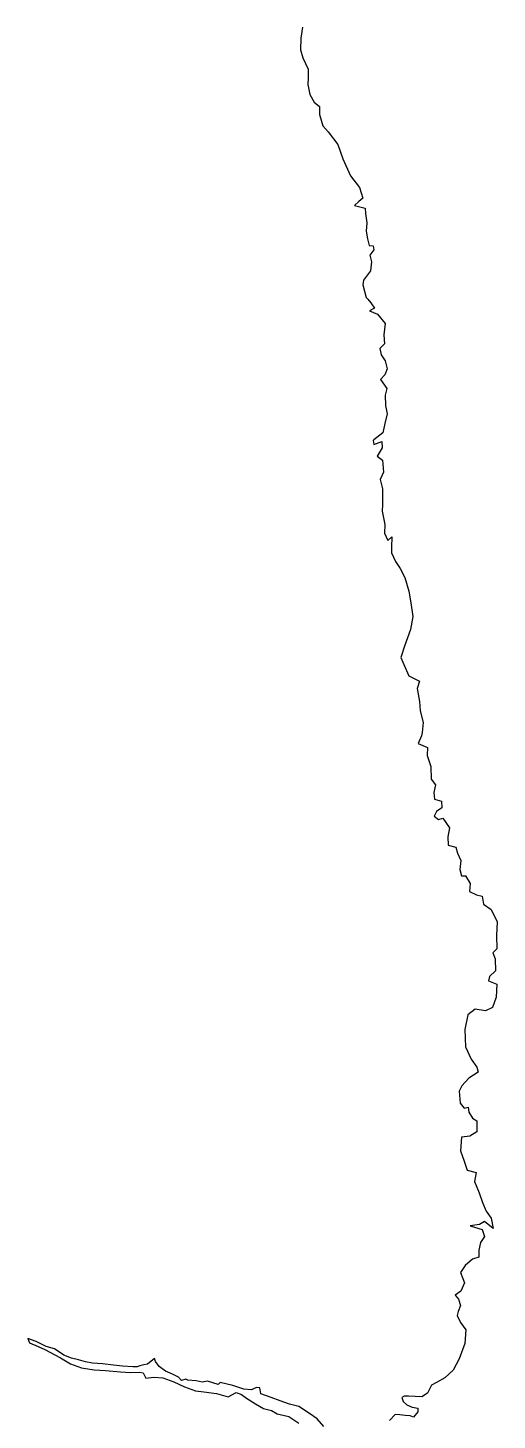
# Model space of a CAD drawing. Extents: x 283583 to 658922, y 889284 to 1241133.
# Drawn here: x 362884 to 363715, y 1122016 to 1124483 of the extents above; entities that cross this region are included whole.
import ezdxf

# ---------------------------------------------------------------- set-up
doc = ezdxf.new("R2010")
doc.units = 0
doc.header["$MEASUREMENT"] = 0
doc.layers.add('GUANACASTE', color=7, linetype='Continuous')

msp = doc.modelspace()

# ---------------------------------------------------------------- linework, layer by layer
at = {"layer": 'GUANACASTE', "color": 241, "ltscale": 0.8}
for points in [[(363369.9, 1124483.8), (363367.1, 1124464.6), (363366.5, 1124443.6), (363370.6, 1124429.5), (363379.9, 1124409.8), (363380.2, 1124393.5), (363379.6, 1124382.1), (363382.9, 1124364.4), (363390.7, 1124351.3), (363400, 1124343.6), (363400.4, 1124329.1), (363405.9, 1124308.9), (363415.7, 1124298.7), (363432.7, 1124276.1), (363441.7, 1124250.9), (363455.2, 1124220.6), (363471.1, 1124199.9), (363476.8, 1124180.9), (363469.8, 1124175.2), (363462, 1124167.8), (363481.3, 1124163.1), (363481.4, 1124154.1), (363484.1, 1124137.1), (363482.7, 1124122.7), (363484.9, 1124108.8), (363487.9, 1124097.2), (363495.2, 1124096.8), (363496.7, 1124089.5), (363489.4, 1124080.2), (363492.4, 1124068), (363490.3, 1124052.4), (363477.9, 1124035.6), (363476.8, 1124027.2), (363482.9, 1124005.2), (363485.7, 1124002), (363490.8, 1123995.7), (363497.6, 1123986.3), (363488.8, 1123981.4), (363503.1, 1123975.8), (363516.2, 1123958.8), (363514.4, 1123939), (363515.3, 1123922.7), (363507, 1123914.7), (363509.4, 1123903.2), (363516.7, 1123893.1), (363520.1, 1123878.5), (363515.9, 1123867.9), (363508.1, 1123859.9), (363519.4, 1123843.7), (363516.3, 1123831.8), (363517.1, 1123813.8), (363519.9, 1123799.2), (363515.9, 1123781.9), (363512.5, 1123765.2), (363496.6, 1123752.8), (363495.3, 1123751.7), (363496.7, 1123744.4), (363510.4, 1123749.7), (363511, 1123738.8), (363502.2, 1123724.2), (363511.6, 1123717.1), (363513.4, 1123695.4), (363507.8, 1123682.5), (363511.7, 1123666), (363511.5, 1123651.6), (363511.9, 1123638.4), (363511.3, 1123626.4), (363516, 1123602.8), (363515.1, 1123587.8), (363521.1, 1123574.3), (363528.1, 1123581.1), (363527.6, 1123561.9), (363527.7, 1123552.9), (363534.7, 1123537.6), (363543.2, 1123525.1), (363551.6, 1123509.2), (363558.1, 1123484.8), (363561.8, 1123464.2), (363565.4, 1123440), (363561.1, 1123416.8), (363550.5, 1123387.3), (363544, 1123367.2), (363549.3, 1123355), (363558.5, 1123334.7), (363577.3, 1123325.3), (363573, 1123312.3), (363577.2, 1123289.3), (363578.7, 1123273), (363583.6, 1123252.3), (363582, 1123234.4), (363581.1, 1123228.5), (363575, 1123215), (363591.5, 1123208.1), (363590.7, 1123193.7), (363597.5, 1123174.1), (363598.1, 1123151.9), (363605.4, 1123141.8), (363602.9, 1123128), (363604.1, 1123116.5), (363616, 1123112.9), (363617.1, 1123100.9), (363607.1, 1123094.8), (363603, 1123086), (363611.2, 1123080.1), (363618.6, 1123082.8), (363630.4, 1123065.9), (363627.7, 1123049.8), (363628.1, 1123034.8), (363641.8, 1123031.1), (363644.3, 1123020.7), (363650.3, 1123007.8), (363648.8, 1122991.6), (363651.8, 1122980.6), (363658.5, 1122980.3), (363666.9, 1122967.2), (363666.1, 1122952.8), (363678.5, 1122946.7), (363688.1, 1122944.4), (363690.4, 1122930.4), (363704.5, 1122921.2), (363714.8, 1122898.9), (363713.5, 1122874.9), (363714.1, 1122851.4), (363707, 1122844.2), (363711.3, 1122833.8), (363711.9, 1122812.1), (363701.1, 1122802.4), (363699.4, 1122794.7), (363714.3, 1122788.5), (363713.1, 1122765.7), (363706.6, 1122747.3), (363694.1, 1122741.4), (363676, 1122744.1), (363662.8, 1122734.6), (363657.7, 1122708.4), (363658.5, 1122677.7), (363668.9, 1122656.1), (363679, 1122641.7), (363681, 1122632.5), (363664.6, 1122622), (363652.4, 1122608.8), (363647.6, 1122598.9), (363649.5, 1122577.7), (363656.3, 1122568.9), (363663.7, 1122570.9), (363664.4, 1122561.8), (363671.1, 1122551.2), (363678.8, 1122546.5), (363679, 1122527.2), (363666.4, 1122519.5), (363651.7, 1122517.9), (363649.8, 1122493.3), (363656.1, 1122475), (363661.9, 1122459), (363677.5, 1122455.2), (363674.8, 1122439.1), (363682.9, 1122418.8), (363688.7, 1122402.2), (363695.1, 1122386.8), (363704.2, 1122374.2), (363707.5, 1122356), (363692.3, 1122368.2), (363683.5, 1122362.7), (363667, 1122360.6), (363688.5, 1122354), (363692.7, 1122341.7), (363685.5, 1122331.2), (363682.3, 1122317.5), (363682.2, 1122304.9), (363671.1, 1122301.3), (363658.4, 1122290.5), (363649.8, 1122277.8), (363654.1, 1122267.3), (363656.7, 1122259.9), (363650.4, 1122244.6), (363640.3, 1122237.9), (363646.6, 1122230.7), (363649.7, 1122219.7), (363645.5, 1122209.1), (363643.9, 1122202), (363649.9, 1122189.6), (363659.5, 1122176.4), (363657.6, 1122152.4), (363647.7, 1122125.2), (363636.8, 1122104.7), (363622.2, 1122091.6), (363607.1, 1122082.8), (363598.4, 1122078.5), (363591.5, 1122064.4), (363581.5, 1122057.7), (363557.9, 1122059), (363550, 1122058.8), (363546.2, 1122056.6), (363548.3, 1122049.3), (363554.6, 1122043.5), (363564.1, 1122039.4), (363574.3, 1122037.6), (363574.6, 1122030.9), (363566.8, 1122021.7), (363560.8, 1122023.9), (363551.8, 1122024.4), (363542.7, 1122025.5), (363534.3, 1122026.5), (363524, 1122015.6)], [(363407.9, 1122005.3), (363395.9, 1122018.6), (363382.6, 1122028.4), (363363.4, 1122040.3), (363347.1, 1122044.5), (363330.5, 1122050.8), (363314.4, 1122056.5), (363296.5, 1122062.8), (363294.6, 1122073.7), (363289.2, 1122074), (363284.3, 1122072.5), (363279.9, 1122070.3), (363266.1, 1122071.1), (363246.5, 1122077.5), (363224.4, 1122082.9), (363220.6, 1122079.5), (363201.7, 1122085.3), (363192.5, 1122083.4), (363181.9, 1122086.3), (363166.9, 1122087.2), (363163.4, 1122089.1), (363156, 1122086.5), (363150.3, 1122092.8), (363139.8, 1122098.1), (363127.5, 1122103), (363116, 1122111.3), (363109.9, 1122120), (363107.8, 1122125.4), (363095.3, 1122115.4), (363089.2, 1122114.5), (363081.9, 1122112.5), (363077.1, 1122111), (363069.3, 1122110.8), (363051.5, 1122111.8), (363035.5, 1122113.8), (363015.9, 1122116), (362998.1, 1122117.6), (362985.9, 1122119.4), (362973.5, 1122123), (362961.1, 1122126.1), (362947.1, 1122131.6), (362931, 1122142.5), (362916.3, 1122146.8), (362898.3, 1122155.5), (362883.6, 1122161.1), (362886.8, 1122153.2), (362902, 1122147), (362913.6, 1122141.7), (362941.4, 1122126.5), (362959.4, 1122116.1), (362978.7, 1122109.1), (363001.2, 1122105.5), (363020.9, 1122104.5), (363047.7, 1122101.9), (363065.6, 1122100.9), (363081.3, 1122101.3), (363087.8, 1122100.3), (363092.7, 1122090.5), (363106.6, 1122092.8), (363122.8, 1122091.3), (363142.3, 1122084.3), (363161.2, 1122075.5), (363180.8, 1122068.5), (363195.2, 1122066.5), (363217.5, 1122063.5), (363238.4, 1122057.6), (363252.7, 1122065.2), (363262.2, 1122061.7), (363271, 1122055.2), (363286.9, 1122045.4), (363301.1, 1122036.8), (363315, 1122033.6), (363325, 1122027.7), (363345.7, 1122023.1), (363363.8, 1122011.3)]]:
    msp.add_lwpolyline(points, dxfattribs=at)

doc.saveas('drawing.dxf')
